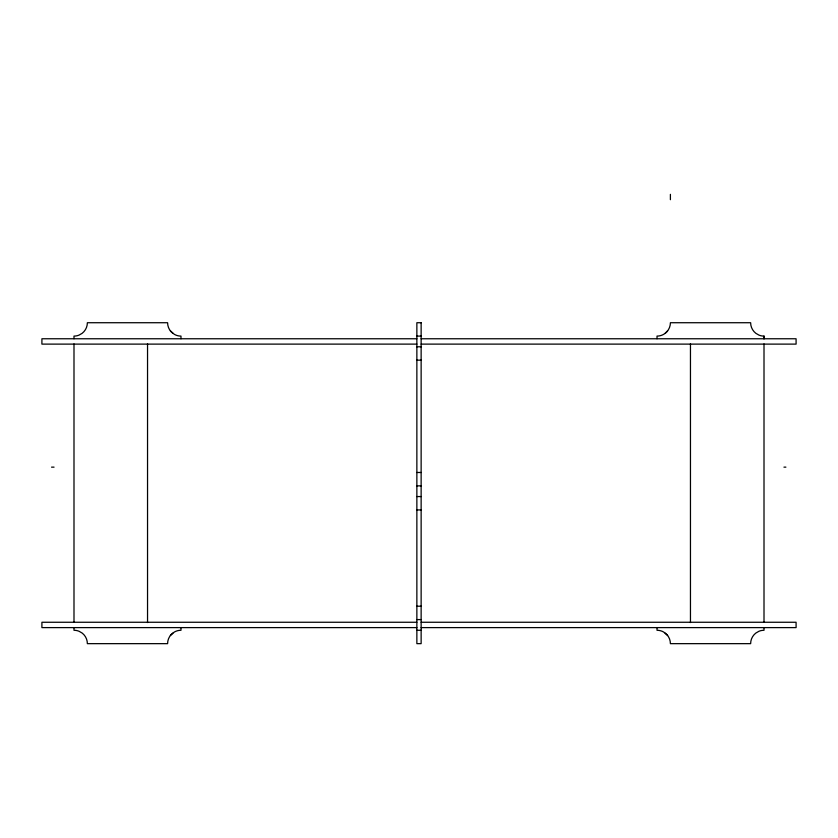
<?xml version="1.0" encoding="UTF-8"?>
<svg xmlns="http://www.w3.org/2000/svg" width="838" height="838" viewBox="0 0 838 838"><rect width="100%" height="100%" fill="white"/><g stroke="black" fill="none" stroke-linecap="round" stroke-linejoin="round"><path stroke-width="1.26" d="M764.005 336.09L764.005 338.762L764.005 336.09A13.377 13.377 0 0 1 758.893 335.074L755.866 333.325A13.377 13.377 0 0 1 750.639 322.724L670.4 322.724A13.377 13.377 0 0 1 665.173 333.325L663.717 334.299A13.377 13.377 0 0 1 657.023 336.09L657.023 338.762M170.365 635.518L174.283 632.072A13.377 13.377 0 0 1 180.977 630.281L180.977 627.61M667.635 330.863L665.173 333.325M416.863 336.09L421.137 336.09M416.863 338.762L41.921 338.762L41.9 344.114L416.863 344.114M421.137 338.762L796.079 338.762L796.1 344.114L421.137 344.114M416.863 346.785L421.137 346.785M416.863 360.162L421.137 360.162M51.537 467.143L54.051 467.143M783.949 467.143L785.887 467.143M416.863 472.485L421.137 472.485M416.863 485.862L421.137 485.862M416.863 496.557L421.137 496.557M416.863 509.933L421.137 509.933M416.863 606.209L421.137 606.209M416.863 619.586L421.137 619.586M416.863 622.257L41.921 622.257L41.9 627.61L416.863 627.61M421.137 622.257L796.079 622.257L796.1 627.61L421.137 627.61M416.863 630.281L421.137 630.281M667.635 635.518L663.717 632.072A13.377 13.377 0 0 0 657.023 630.281L657.023 627.61M170.365 330.863L174.283 334.299A13.377 13.377 0 0 0 180.977 336.09L180.977 338.762M764.005 343.936L764.005 622.435M764.005 627.61L764.005 630.281A13.377 13.377 0 0 0 758.893 631.297L755.866 633.046A13.377 13.377 0 0 0 750.639 643.657L670.4 643.657A13.377 13.377 0 0 0 665.173 633.046M690.46 343.821L690.46 622.561M670.4 194.343L670.4 199.695M147.54 343.821L147.54 622.561M73.995 338.762L73.995 336.09A13.377 13.377 0 0 0 79.107 335.074L82.134 333.325A13.377 13.377 0 0 0 87.362 322.724L167.6 322.724A13.377 13.377 0 0 0 172.827 333.325M73.995 343.936L73.995 622.435M73.995 627.61L73.995 630.281A13.377 13.377 0 0 1 79.107 631.297L82.134 633.046A13.377 13.377 0 0 1 87.362 643.657L167.6 643.657A13.377 13.377 0 0 1 172.827 633.046M421.137 322.724L416.863 322.724L416.863 643.657L421.137 643.657L421.137 322.724"/></g></svg>
